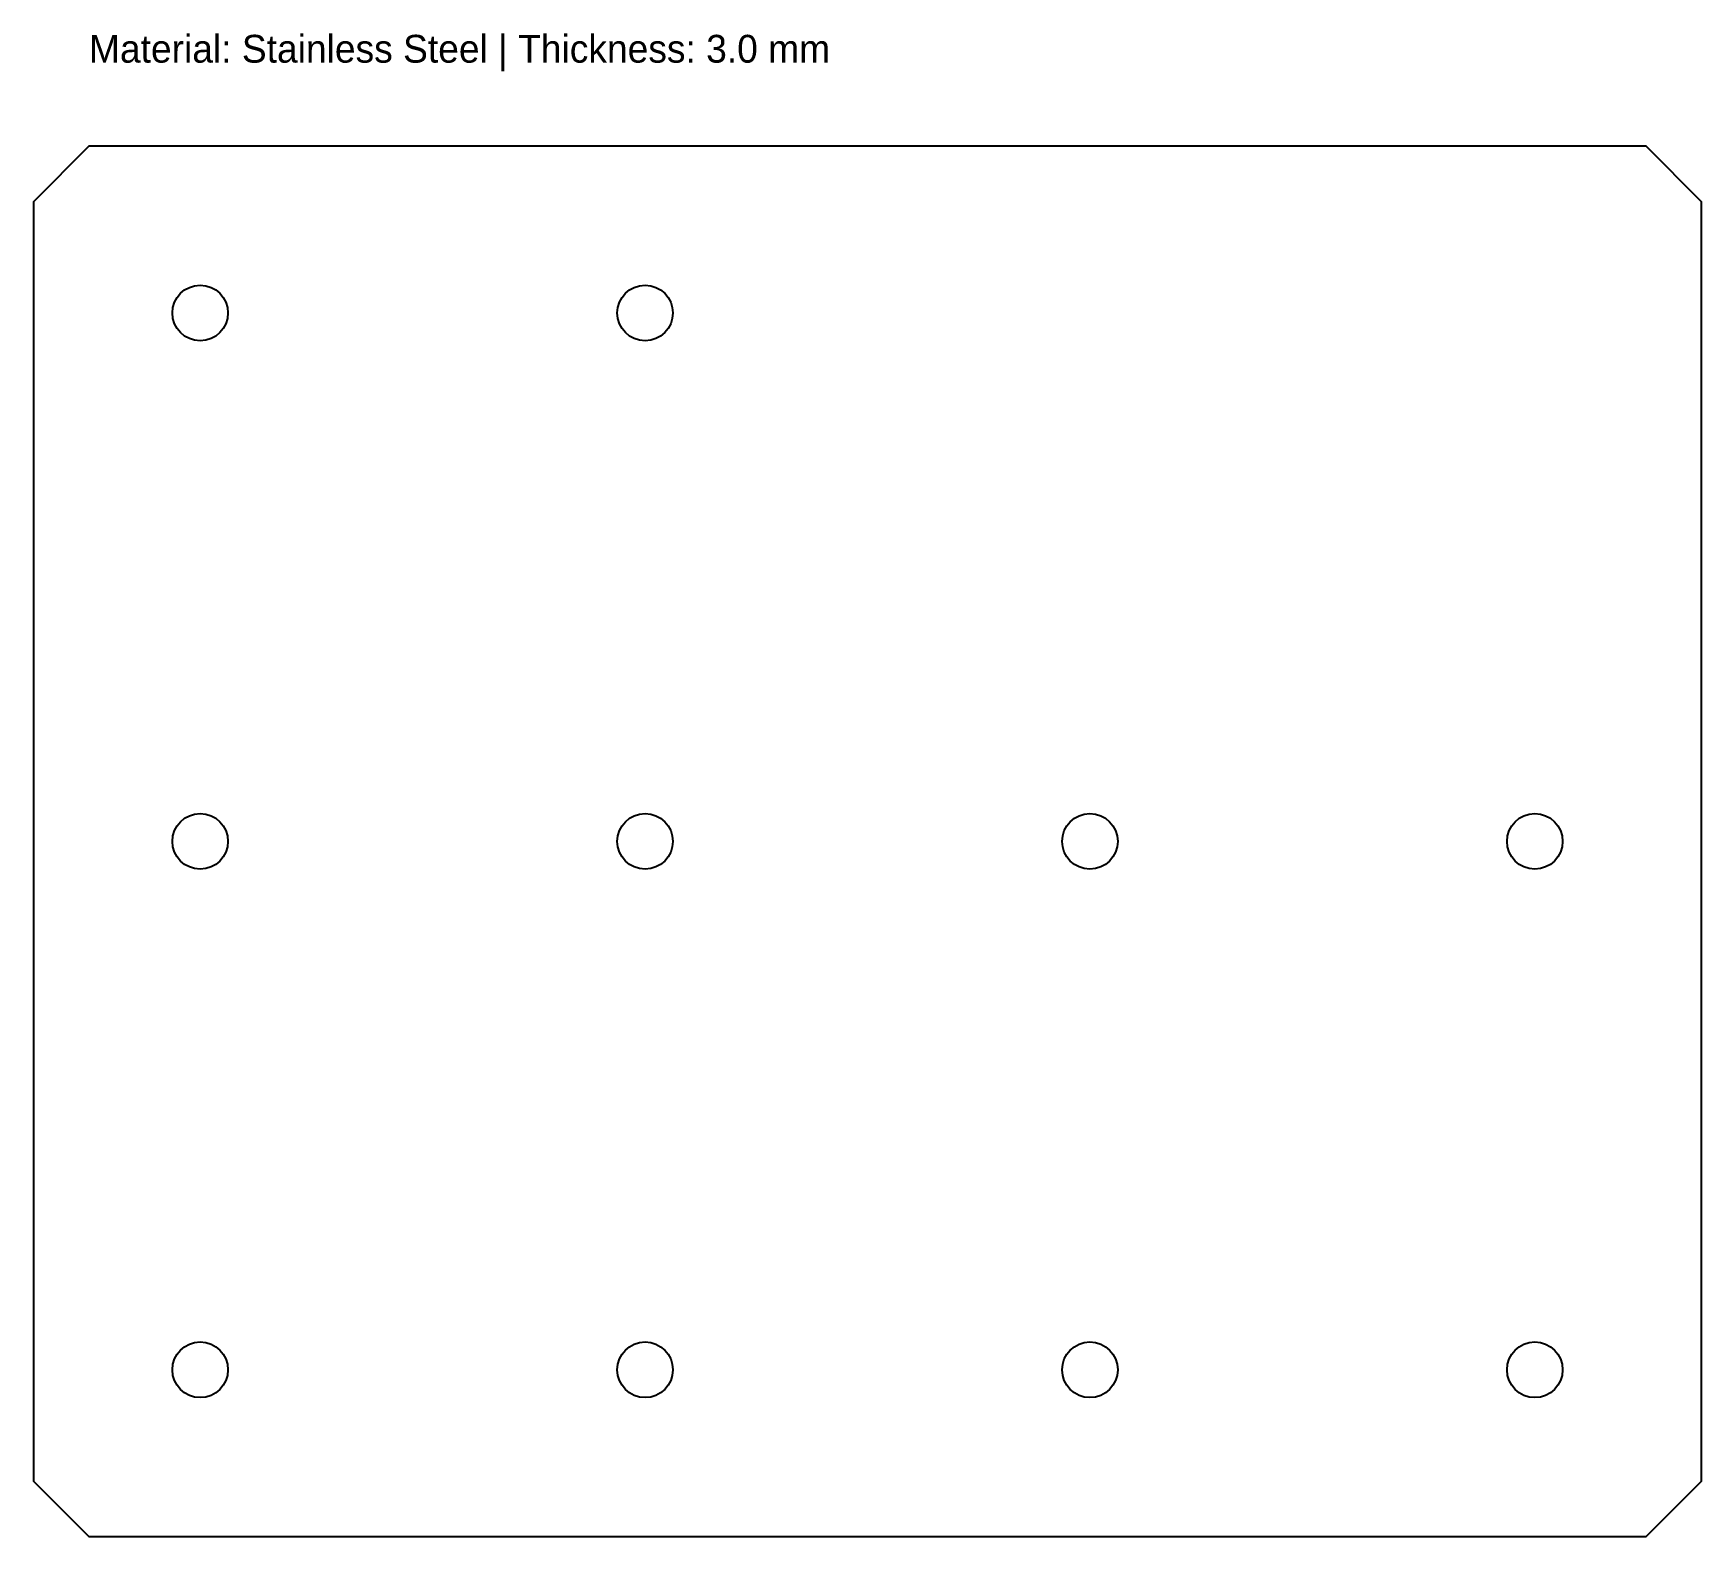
# Model space of a CAD drawing. Header units: metres. Extents: x 0 to 300, y 0 to 270.
import ezdxf

# ---------------------------------------------------------------- set-up
doc = ezdxf.new("R2010")
doc.units = ezdxf.units.M

msp = doc.modelspace()

# ---------------------------------------------------------------- linework, layer by layer
at = {"layer": 'DRILL'}
for centre in [(30, 220), (110, 220), (30, 125), (110, 125), (190, 125), (270, 125), (30, 30), (110, 30), (190, 30), (270, 30)]:
    msp.add_circle(centre, 5, dxfattribs=at)
at = {"layer": 'OUTLINE'}
msp.add_lwpolyline([(10, 0), (290, 0), (300, 10), (300, 240), (290, 250), (10, 250), (0, 240), (0, 10)], close=True, dxfattribs=at)

# ---------------------------------------------------------------- texts
at = {"layer": 'NOTES'}
msp.add_text('Material: Stainless Steel | Thickness: 3.0 mm', height=5, dxfattribs=at).set_placement((10, 265))

doc.saveas('drawing.dxf')
